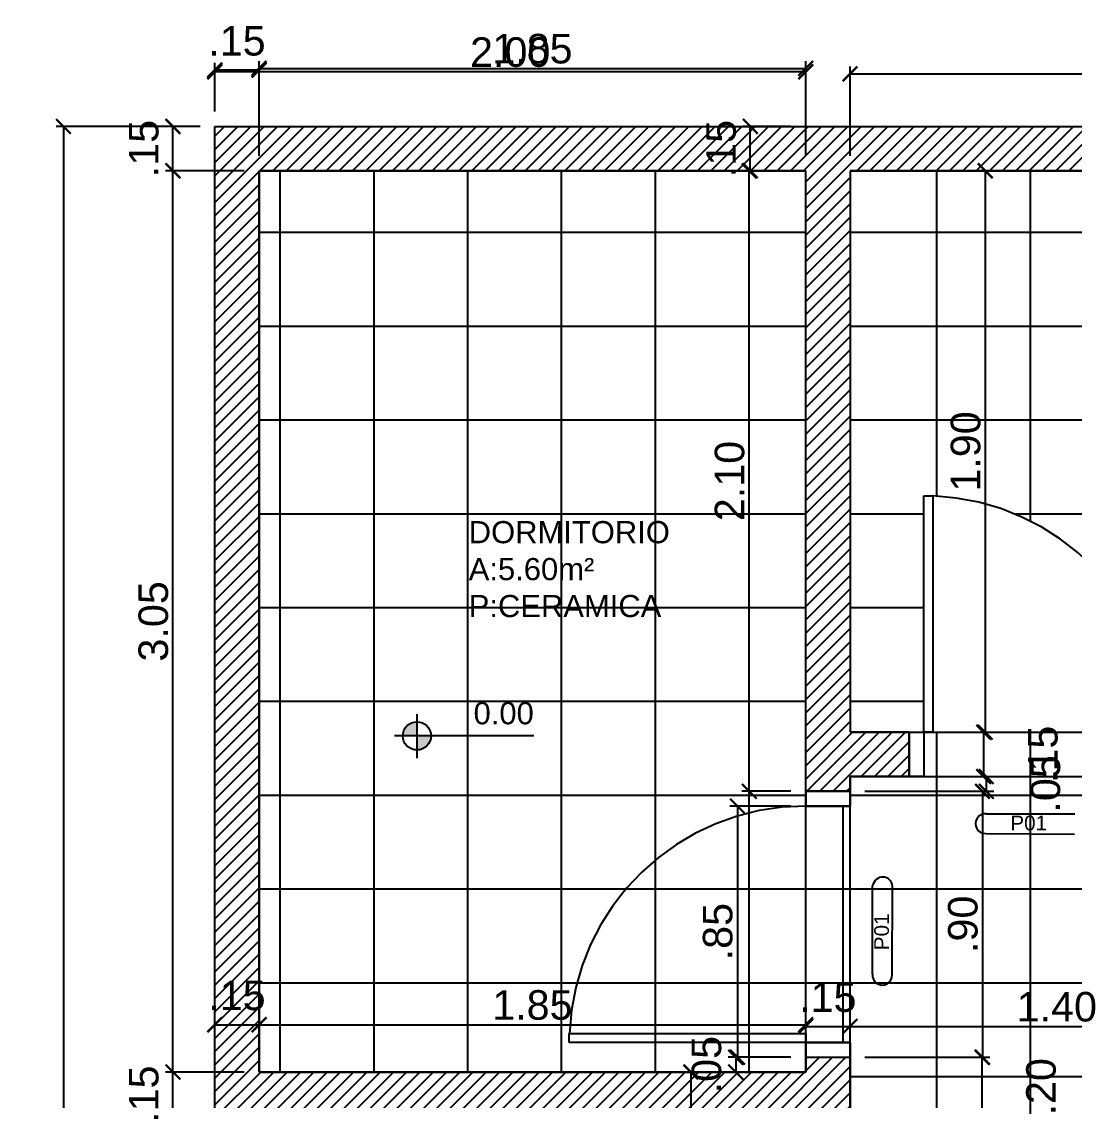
# Model space of a CAD drawing. Header units: millimetres. Extents: x 1336 to 452562, y -55875 to 2212.
# Drawn here: x 1353.58 to 1357.143, y 1630.282 to 1633.933 of the extents above; entities that cross this region are included whole.
import ezdxf

# ---------------------------------------------------------------- set-up
doc = ezdxf.new("R2010")
doc.units = ezdxf.units.MM
doc.linetypes.add('DASHED2', pattern=[9.525, 6.35, -3.175])
for name, color, linetype in [('A_0.1', 1, 'Continuous'), ('A_0.3', 3, 'Continuous'), ('A_0.5', 5, 'Continuous'), ('B_Cotas                 11', 11, 'Continuous'), ('B_Projecao P       153', 153, 'DASHED2'), ('Z_ARQ-TEXTO3', 7, 'Continuous')]:
    doc.layers.add(name, color=color, linetype=linetype)
doc.styles.add('Annotative', font='arial.ttf')
doc.styles.add('Romans', font='aehalf.shx')
doc.dimstyles.new('1-50', dxfattribs={"dimscale": 0.5, "dimtxt": 0.2, "dimasz": 0.1, "dimexe": 0.05, "dimexo": 0.1, "dimgap": 0.03, "dimtad": 1, "dimzin": 5, "dimdsep": 46, "dimtxsty": 'Annotative', "dimblk": 'ARCHTICK', "dimcen": 0, "dimclrd": 256, "dimclre": 256, "dimclrt": 250, "dimadec": 0, "dimazin": 0, "dimtfac": 1, "dimtofl": 0, "dimtmove": 2, "dimatfit": 3, "dimldrblk": 'ARCHTICK', "dimfxl": 0.04, "dimtolj": 1, "dimtzin": 1, "dimarcsym": 0})

# ---------------------------------------------------------------- blocks, each defined once
blk = doc.blocks.new('Porta 80cm')
at = {"layer": 'A_0.1'}
for p, q in [((1345.7613, 1623.4302), (1346.5613, 1623.4302)), ((1345.7613, 1623.2802), (1346.5613, 1623.2802))]:
    blk.add_line(p, q, dxfattribs=at)
at = {"layer": 'A_0.3'}
for p, q in [((1345.7613, 1623.4302), (1345.7613, 1624.2302)), ((1345.7913, 1624.2302), (1345.7913, 1623.4302))]:
    blk.add_line(p, q, dxfattribs=at)
for points in [[(1345.7113, 1623.4302), (1345.7613, 1623.4302), (1345.7613, 1623.2802), (1345.7113, 1623.2802)], [(1346.6113, 1623.4302), (1346.5613, 1623.4302), (1346.5613, 1623.2802), (1346.6113, 1623.2802)]]:
    blk.add_lwpolyline(points, dxfattribs=at)
at = {"layer": 'B_Projecao P       153'}
blk.add_arc((1345.7613, 1623.4302), 0.8, 0, 87.8509, dxfattribs=at)
blk = doc.blocks.new('Porta C')
at = {"layer": 'A_0.3'}
for p, q in [((1352.0113, 1630.3602), (1352.0113, 1630.3302)), ((1352.8113, 1630.3302), (1352.8113, 1630.3602))]:
    blk.add_line(p, q, dxfattribs=at)
at = {"layer": 'A_0.5', "xscale": -1, "rotation": 270}
blk.add_blockref('Porta 80cm', (-271.4189, 284.5689), dxfattribs=at)
blk = doc.blocks.new('Nivel Piso')
at = {"layer": 'B_Cotas                 11'}
h = blk.add_hatch(color=256, dxfattribs=at)
h.dxf.hatch_style = 1
h.paths.add_polyline_path([(735.288, 589.905, 0.414214), (734.331, 588.949), (735.288, 588.949)])
h.paths.add_polyline_path([(736.244, 588.949), (735.288, 588.949), (735.288, 587.992, 0.414214)])
for p, q in [((735.288, 590.418), (735.288, 587.433)), ((743.199, 588.949), (733.772, 588.949))]:
    blk.add_line(p, q, dxfattribs=at)
blk.add_circle((735.288, 588.949), 0.956, dxfattribs=at)
blk = doc.blocks.new('_ArchTick')
at = {"color": 0, "linetype": 'ByBlock', "const_width": 0.15}
blk.add_lwpolyline([(-0.5, -0.5), (0.5, 0.5)], dxfattribs=at)
blk = doc.blocks.new('*D141')
at = {"layer": 'A_0.1', "lineweight": -2, "transparency": 16777216}
for p, q in [((1354.3338, 1630.3782), (1354.0673, 1630.3782)), ((1354.0923, 1630.2282), (1354.0923, 1630.3782)), ((1354.3338, 1630.2282), (1354.0673, 1630.2282))]:
    blk.add_line(p, q, dxfattribs=at)
at = {"layer": 'Defpoints', "color": 0, "transparency": 16777216}
for p in [(1354.0923, 1630.3782), (1354.3838, 1630.3782), (1354.3838, 1630.2282)]:
    blk.add_point(p, dxfattribs=at)
at = {"layer": 'A_0.1', "lineweight": -2, "transparency": 16777216, "xscale": 0.05, "yscale": 0.05, "zscale": 0.05}
for p, rotation in [((1354.0923, 1630.3782), 90), ((1354.0923, 1630.2282), 270)]:
    blk.add_blockref('_ArchTick', p, dxfattribs=dict(at, rotation=rotation))
at = {"layer": 'A_0.1', "color": 250, "transparency": 16777216, "insert": (1353.9938, 1630.3032), "char_height": 0.1, "attachment_point": 5, "rotation": 90, "style": 'Annotative'}
blk.add_mtext('\\A1;.15', dxfattribs=at)
blk = doc.blocks.new('*D142')
at = {"layer": 'A_0.1', "lineweight": -2, "transparency": 16777216}
for p, q in [((1354.3338, 1633.4282), (1354.0673, 1633.4282)), ((1354.0923, 1630.3782), (1354.0923, 1633.4282)), ((1354.3338, 1630.3782), (1354.0673, 1630.3782))]:
    blk.add_line(p, q, dxfattribs=at)
at = {"layer": 'Defpoints', "color": 0, "transparency": 16777216}
for p in [(1354.0923, 1633.4282), (1354.3838, 1633.4282), (1354.3838, 1630.3782)]:
    blk.add_point(p, dxfattribs=at)
at = {"layer": 'A_0.1', "lineweight": -2, "transparency": 16777216, "xscale": 0.05, "yscale": 0.05, "zscale": 0.05}
for p, rotation in [((1354.0923, 1633.4282), 90), ((1354.0923, 1630.3782), 270)]:
    blk.add_blockref('_ArchTick', p, dxfattribs=dict(at, rotation=rotation))
at = {"layer": 'A_0.1', "color": 250, "transparency": 16777216, "insert": (1354.0262, 1631.9032), "char_height": 0.1, "attachment_point": 5, "rotation": 90, "style": 'Annotative'}
blk.add_mtext('\\A1;3.05', dxfattribs=at)
blk = doc.blocks.new('*D143')
at = {"layer": 'A_0.1', "lineweight": -2, "transparency": 16777216}
for p, q in [((1354.1838, 1633.5782), (1354.0673, 1633.5782)), ((1354.0923, 1633.4282), (1354.0923, 1633.5782)), ((1354.3338, 1633.4282), (1354.0673, 1633.4282))]:
    blk.add_line(p, q, dxfattribs=at)
at = {"layer": 'Defpoints', "color": 0, "transparency": 16777216}
for p in [(1354.0923, 1633.5782), (1354.2338, 1633.5782), (1354.3838, 1633.4282)]:
    blk.add_point(p, dxfattribs=at)
at = {"layer": 'A_0.1', "lineweight": -2, "transparency": 16777216, "xscale": 0.05, "yscale": 0.05, "zscale": 0.05}
for p, rotation in [((1354.0923, 1633.5782), 90), ((1354.0923, 1633.4282), 270)]:
    blk.add_blockref('_ArchTick', p, dxfattribs=dict(at, rotation=rotation))
at = {"layer": 'A_0.1', "color": 250, "transparency": 16777216, "insert": (1353.9938, 1633.5032), "char_height": 0.1, "attachment_point": 5, "rotation": 90, "style": 'Annotative'}
blk.add_mtext('\\A1;.15', dxfattribs=at)
blk = doc.blocks.new('*D144')
at = {"layer": 'A_0.1', "lineweight": -2, "transparency": 16777216}
for p, q in [((1354.1838, 1633.5782), (1353.6965, 1633.5782)), ((1353.7215, 1633.5782), (1353.7215, 1623.2802)), ((1354.1838, 1623.2802), (1353.6965, 1623.2802))]:
    blk.add_line(p, q, dxfattribs=at)
at = {"layer": 'Defpoints', "color": 0, "transparency": 16777216}
for p in [(1354.2338, 1633.5782), (1353.7215, 1623.2802), (1354.2338, 1623.2802)]:
    blk.add_point(p, dxfattribs=at)
at = {"layer": 'A_0.1', "lineweight": -2, "transparency": 16777216, "xscale": 0.05, "yscale": 0.05, "zscale": 0.05}
for p, rotation in [((1353.7215, 1633.5782), 90), ((1353.7215, 1623.2802), 270)]:
    blk.add_blockref('_ArchTick', p, dxfattribs=dict(at, rotation=rotation))
at = {"layer": 'A_0.1', "color": 250, "transparency": 16777216, "insert": (1353.6455, 1628.1214), "char_height": 0.1, "attachment_point": 5, "rotation": 90, "style": 'Annotative'}
blk.add_mtext('\\A1;10.30', dxfattribs=at)
blk = doc.blocks.new('*D145')
at = {"layer": 'A_0.1', "lineweight": -2, "transparency": 16777216}
for p, q in [((1354.3838, 1633.4782), (1354.3838, 1633.7995)), ((1356.2338, 1633.4782), (1356.2338, 1633.7995)), ((1354.3838, 1633.7745), (1356.2338, 1633.7745))]:
    blk.add_line(p, q, dxfattribs=at)
at = {"layer": 'Defpoints', "color": 0, "transparency": 16777216}
for p in [(1356.2338, 1633.7745), (1354.3838, 1633.4282), (1356.2338, 1633.4282)]:
    blk.add_point(p, dxfattribs=at)
at = {"layer": 'A_0.1', "lineweight": -2, "transparency": 16777216, "xscale": 0.05, "yscale": 0.05, "zscale": 0.05, "rotation": 180}
blk.add_blockref('_ArchTick', (1354.3838, 1633.7745), dxfattribs=at)
at = {"layer": 'A_0.1', "lineweight": -2, "transparency": 16777216, "xscale": 0.05, "yscale": 0.05, "zscale": 0.05}
blk.add_blockref('_ArchTick', (1356.2338, 1633.7745), dxfattribs=at)
at = {"layer": 'A_0.1', "color": 250, "transparency": 16777216, "insert": (1355.3088, 1633.8406), "char_height": 0.1, "attachment_point": 5, "style": 'Annotative'}
blk.add_mtext('\\A1;1.85', dxfattribs=at)
blk = doc.blocks.new('*D146')
at = {"layer": 'A_0.1', "lineweight": -2, "transparency": 16777216}
for p, q in [((1354.2338, 1633.6282), (1354.2338, 1633.7938)), ((1354.3838, 1633.6282), (1354.3838, 1633.7938)), ((1354.3838, 1633.7688), (1354.2338, 1633.7688))]:
    blk.add_line(p, q, dxfattribs=at)
at = {"layer": 'Defpoints', "color": 0, "transparency": 16777216}
for p in [(1354.2338, 1633.7688), (1354.2338, 1633.5782), (1354.3838, 1633.5782)]:
    blk.add_point(p, dxfattribs=at)
at = {"layer": 'A_0.1', "lineweight": -2, "transparency": 16777216, "xscale": 0.05, "yscale": 0.05, "zscale": 0.05, "rotation": 180}
blk.add_blockref('_ArchTick', (1354.2338, 1633.7688), dxfattribs=at)
at = {"layer": 'A_0.1', "lineweight": -2, "transparency": 16777216, "xscale": 0.05, "yscale": 0.05, "zscale": 0.05}
blk.add_blockref('_ArchTick', (1354.3838, 1633.7688), dxfattribs=at)
at = {"layer": 'A_0.1', "color": 250, "transparency": 16777216, "insert": (1354.3088, 1633.8674), "char_height": 0.1, "attachment_point": 5, "style": 'Annotative'}
blk.add_mtext('\\A1;.15', dxfattribs=at)
blk = doc.blocks.new('*D147')
at = {"layer": 'A_0.1', "lineweight": -2, "transparency": 16777216}
for p, q in [((1354.2338, 1633.6282), (1354.2338, 1633.7881)), ((1356.2338, 1633.6282), (1356.2338, 1633.7881)), ((1356.2338, 1633.7631), (1354.2338, 1633.7631))]:
    blk.add_line(p, q, dxfattribs=at)
at = {"layer": 'Defpoints', "color": 0, "transparency": 16777216}
for p in [(1354.2338, 1633.7631), (1354.2338, 1633.5782), (1356.2338, 1633.5782)]:
    blk.add_point(p, dxfattribs=at)
at = {"layer": 'A_0.1', "lineweight": -2, "transparency": 16777216, "xscale": 0.05, "yscale": 0.05, "zscale": 0.05, "rotation": 180}
blk.add_blockref('_ArchTick', (1354.2338, 1633.7631), dxfattribs=at)
at = {"layer": 'A_0.1', "lineweight": -2, "transparency": 16777216, "xscale": 0.05, "yscale": 0.05, "zscale": 0.05}
blk.add_blockref('_ArchTick', (1356.2338, 1633.7631), dxfattribs=at)
at = {"layer": 'A_0.1', "color": 250, "transparency": 16777216, "insert": (1355.2338, 1633.8291), "char_height": 0.1, "attachment_point": 5, "style": 'Annotative'}
blk.add_mtext('\\A1;2.00', dxfattribs=at)
blk = doc.blocks.new('*D149')
at = {"layer": 'A_0.1', "lineweight": -2, "transparency": 16777216}
for p, q in [((1356.3838, 1633.4782), (1356.3838, 1633.7811)), ((1356.3838, 1633.7561), (1359.7838, 1633.7561)), ((1359.7838, 1633.4782), (1359.7838, 1633.7811))]:
    blk.add_line(p, q, dxfattribs=at)
at = {"layer": 'Defpoints', "color": 0, "transparency": 16777216}
for p in [(1359.7838, 1633.7561), (1356.3838, 1633.4282), (1359.7838, 1633.4282)]:
    blk.add_point(p, dxfattribs=at)
at = {"layer": 'A_0.1', "lineweight": -2, "transparency": 16777216, "xscale": 0.05, "yscale": 0.05, "zscale": 0.05, "rotation": 180}
blk.add_blockref('_ArchTick', (1356.3838, 1633.7561), dxfattribs=at)
at = {"layer": 'A_0.1', "lineweight": -2, "transparency": 16777216, "xscale": 0.05, "yscale": 0.05, "zscale": 0.05}
blk.add_blockref('_ArchTick', (1359.7838, 1633.7561), dxfattribs=at)
at = {"layer": 'A_0.1', "color": 250, "transparency": 16777216, "insert": (1358.0838, 1633.8222), "char_height": 0.1, "attachment_point": 5, "style": 'Annotative'}
blk.add_mtext('\\A1;3.40', dxfattribs=at)
blk = doc.blocks.new('*D151')
at = {"layer": 'A_0.1', "lineweight": -2, "transparency": 16777216}
for p, q in [((1354.2338, 1630.4282), (1354.2338, 1630.5634)), ((1354.2338, 1630.5384), (1354.3838, 1630.5384)), ((1354.3838, 1630.4282), (1354.3838, 1630.5634))]:
    blk.add_line(p, q, dxfattribs=at)
at = {"layer": 'Defpoints', "color": 0, "transparency": 16777216}
for p in [(1354.3838, 1630.5384), (1354.2338, 1630.3782), (1354.3838, 1630.3782)]:
    blk.add_point(p, dxfattribs=at)
at = {"layer": 'A_0.1', "lineweight": -2, "transparency": 16777216, "xscale": 0.05, "yscale": 0.05, "zscale": 0.05, "rotation": 180}
blk.add_blockref('_ArchTick', (1354.2338, 1630.5384), dxfattribs=at)
at = {"layer": 'A_0.1', "lineweight": -2, "transparency": 16777216, "xscale": 0.05, "yscale": 0.05, "zscale": 0.05}
blk.add_blockref('_ArchTick', (1354.3838, 1630.5384), dxfattribs=at)
at = {"layer": 'A_0.1', "color": 250, "transparency": 16777216, "insert": (1354.3088, 1630.637), "char_height": 0.1, "attachment_point": 5, "style": 'Annotative'}
blk.add_mtext('\\A1;.15', dxfattribs=at)
blk = doc.blocks.new('*D152')
at = {"layer": 'A_0.1', "lineweight": -2, "transparency": 16777216}
for p, q in [((1354.3838, 1630.4282), (1354.3838, 1630.5634)), ((1354.3838, 1630.5384), (1356.2338, 1630.5384)), ((1356.2338, 1630.4282), (1356.2338, 1630.5634))]:
    blk.add_line(p, q, dxfattribs=at)
at = {"layer": 'Defpoints', "color": 0, "transparency": 16777216}
for p in [(1356.2338, 1630.5384), (1354.3838, 1630.3782), (1356.2338, 1630.3782)]:
    blk.add_point(p, dxfattribs=at)
at = {"layer": 'A_0.1', "lineweight": -2, "transparency": 16777216, "xscale": 0.05, "yscale": 0.05, "zscale": 0.05, "rotation": 180}
blk.add_blockref('_ArchTick', (1354.3838, 1630.5384), dxfattribs=at)
at = {"layer": 'A_0.1', "lineweight": -2, "transparency": 16777216, "xscale": 0.05, "yscale": 0.05, "zscale": 0.05}
blk.add_blockref('_ArchTick', (1356.2338, 1630.5384), dxfattribs=at)
at = {"layer": 'A_0.1', "color": 250, "transparency": 16777216, "insert": (1355.3088, 1630.6045), "char_height": 0.1, "attachment_point": 5, "style": 'Annotative'}
blk.add_mtext('\\A1;1.85', dxfattribs=at)
blk = doc.blocks.new('*D153')
at = {"layer": 'A_0.1', "lineweight": -2, "transparency": 16777216}
for p, q in [((1356.2338, 1630.4282), (1356.2338, 1630.5576)), ((1356.3838, 1630.4282), (1356.3838, 1630.5576)), ((1356.2338, 1630.5326), (1356.3838, 1630.5326))]:
    blk.add_line(p, q, dxfattribs=at)
at = {"layer": 'Defpoints', "color": 0, "transparency": 16777216}
for p in [(1356.3838, 1630.5326), (1356.2338, 1630.3782), (1356.3838, 1630.3782)]:
    blk.add_point(p, dxfattribs=at)
at = {"layer": 'A_0.1', "lineweight": -2, "transparency": 16777216, "xscale": 0.05, "yscale": 0.05, "zscale": 0.05, "rotation": 180}
blk.add_blockref('_ArchTick', (1356.2338, 1630.5326), dxfattribs=at)
at = {"layer": 'A_0.1', "lineweight": -2, "transparency": 16777216, "xscale": 0.05, "yscale": 0.05, "zscale": 0.05}
blk.add_blockref('_ArchTick', (1356.3838, 1630.5326), dxfattribs=at)
at = {"layer": 'A_0.1', "color": 250, "transparency": 16777216, "insert": (1356.3088, 1630.6311), "char_height": 0.1, "attachment_point": 5, "style": 'Annotative'}
blk.add_mtext('\\A1;.15', dxfattribs=at)
blk = doc.blocks.new('*D154')
at = {"layer": 'A_0.1', "lineweight": -2, "transparency": 16777216}
for p, q in [((1356.3838, 1630.4282), (1356.3838, 1630.5576)), ((1357.7838, 1630.4282), (1357.7838, 1630.5576)), ((1356.3838, 1630.5326), (1357.7838, 1630.5326))]:
    blk.add_line(p, q, dxfattribs=at)
at = {"layer": 'Defpoints', "color": 0, "transparency": 16777216}
for p in [(1357.7838, 1630.5326), (1356.3838, 1630.3782), (1357.7838, 1630.3782)]:
    blk.add_point(p, dxfattribs=at)
at = {"layer": 'A_0.1', "lineweight": -2, "transparency": 16777216, "xscale": 0.05, "yscale": 0.05, "zscale": 0.05, "rotation": 180}
blk.add_blockref('_ArchTick', (1356.3838, 1630.5326), dxfattribs=at)
at = {"layer": 'A_0.1', "lineweight": -2, "transparency": 16777216, "xscale": 0.05, "yscale": 0.05, "zscale": 0.05}
blk.add_blockref('_ArchTick', (1357.7838, 1630.5326), dxfattribs=at)
at = {"layer": 'A_0.1', "color": 250, "transparency": 16777216, "insert": (1357.0838, 1630.5986), "char_height": 0.1, "attachment_point": 5, "style": 'Annotative'}
blk.add_mtext('\\A1;1.40', dxfattribs=at)
blk = doc.blocks.new('*D168')
at = {"layer": 'A_0.1', "lineweight": -2, "transparency": 16777216}
for p, q in [((1356.1838, 1633.5782), (1356.0214, 1633.5782)), ((1356.0464, 1633.4282), (1356.0464, 1633.5782)), ((1356.1838, 1633.4282), (1356.0214, 1633.4282))]:
    blk.add_line(p, q, dxfattribs=at)
at = {"layer": 'Defpoints', "color": 0, "transparency": 16777216}
for p in [(1356.0464, 1633.5782), (1356.2338, 1633.5782), (1356.2338, 1633.4282)]:
    blk.add_point(p, dxfattribs=at)
at = {"layer": 'A_0.1', "lineweight": -2, "transparency": 16777216, "xscale": 0.05, "yscale": 0.05, "zscale": 0.05}
for p, rotation in [((1356.0464, 1633.5782), 90), ((1356.0464, 1633.4282), 270)]:
    blk.add_blockref('_ArchTick', p, dxfattribs=dict(at, rotation=rotation))
at = {"layer": 'A_0.1', "color": 250, "transparency": 16777216, "insert": (1355.9479, 1633.5032), "char_height": 0.1, "attachment_point": 5, "rotation": 90, "style": 'Annotative'}
blk.add_mtext('\\A1;.15', dxfattribs=at)
blk = doc.blocks.new('*D169')
at = {"layer": 'A_0.1', "lineweight": -2, "transparency": 16777216}
for p, q in [((1356.1838, 1633.4282), (1356.0178, 1633.4282)), ((1356.0428, 1631.3282), (1356.0428, 1633.4282)), ((1356.1838, 1631.3282), (1356.0178, 1631.3282))]:
    blk.add_line(p, q, dxfattribs=at)
at = {"layer": 'Defpoints', "color": 0, "transparency": 16777216}
for p in [(1356.0428, 1633.4282), (1356.2338, 1633.4282), (1356.2338, 1631.3282)]:
    blk.add_point(p, dxfattribs=at)
at = {"layer": 'A_0.1', "lineweight": -2, "transparency": 16777216, "xscale": 0.05, "yscale": 0.05, "zscale": 0.05}
for p, rotation in [((1356.0428, 1633.4282), 90), ((1356.0428, 1631.3282), 270)]:
    blk.add_blockref('_ArchTick', p, dxfattribs=dict(at, rotation=rotation))
at = {"layer": 'A_0.1', "color": 250, "transparency": 16777216, "insert": (1355.9767, 1632.3782), "char_height": 0.1, "attachment_point": 5, "rotation": 90, "style": 'Annotative'}
blk.add_mtext('\\A1;2.10', dxfattribs=at)
blk = doc.blocks.new('*D170')
at = {"layer": 'A_0.1', "lineweight": -2, "transparency": 16777216}
for p, q in [((1356.1838, 1631.2782), (1355.9776, 1631.2782)), ((1356.0026, 1631.2782), (1356.0026, 1630.4282)), ((1356.1838, 1630.4282), (1355.9776, 1630.4282))]:
    blk.add_line(p, q, dxfattribs=at)
at = {"layer": 'Defpoints', "color": 0, "transparency": 16777216}
for p in [(1356.2338, 1631.2782), (1356.0026, 1630.4282), (1356.2338, 1630.4282)]:
    blk.add_point(p, dxfattribs=at)
at = {"layer": 'A_0.1', "lineweight": -2, "transparency": 16777216, "xscale": 0.05, "yscale": 0.05, "zscale": 0.05}
for p, rotation in [((1356.0026, 1631.2782), 90), ((1356.0026, 1630.4282), 270)]:
    blk.add_blockref('_ArchTick', p, dxfattribs=dict(at, rotation=rotation))
at = {"layer": 'A_0.1', "color": 250, "transparency": 16777216, "insert": (1355.9365, 1630.8532), "char_height": 0.1, "attachment_point": 5, "rotation": 90, "style": 'Annotative'}
blk.add_mtext('\\A1;.85', dxfattribs=at)
blk = doc.blocks.new('*D171')
at = {"layer": 'A_0.1', "lineweight": -2, "transparency": 16777216}
for p, q in [((1356.1838, 1630.4282), (1355.9719, 1630.4282)), ((1355.9969, 1630.4282), (1355.9969, 1630.3782)), ((1356.1838, 1630.3782), (1355.9719, 1630.3782))]:
    blk.add_line(p, q, dxfattribs=at)
at = {"layer": 'Defpoints', "color": 0, "transparency": 16777216}
for p in [(1356.2338, 1630.4282), (1355.9969, 1630.3782), (1356.2338, 1630.3782)]:
    blk.add_point(p, dxfattribs=at)
at = {"layer": 'A_0.1', "lineweight": -2, "transparency": 16777216, "xscale": 0.05, "yscale": 0.05, "zscale": 0.05}
for p, rotation in [((1355.9969, 1630.4282), 90), ((1355.9969, 1630.3782), 270)]:
    blk.add_blockref('_ArchTick', p, dxfattribs=dict(at, rotation=rotation))
at = {"layer": 'A_0.1', "color": 250, "transparency": 16777216, "insert": (1355.8984, 1630.4032), "char_height": 0.1, "attachment_point": 5, "rotation": 90, "style": 'Annotative'}
blk.add_mtext('\\A1;.05', dxfattribs=at)
blk = doc.blocks.new('*D172')
at = {"layer": 'A_0.1', "lineweight": -2, "transparency": 16777216}
for p, q in [((1356.1838, 1630.3782), (1355.82, 1630.3782)), ((1355.845, 1630.3782), (1355.845, 1629.3032)), ((1356.1838, 1629.3032), (1355.82, 1629.3032))]:
    blk.add_line(p, q, dxfattribs=at)
at = {"layer": 'Defpoints', "color": 0, "transparency": 16777216}
for p in [(1356.2338, 1630.3782), (1355.845, 1629.3032), (1356.2338, 1629.3032)]:
    blk.add_point(p, dxfattribs=at)
at = {"layer": 'A_0.1', "lineweight": -2, "transparency": 16777216, "xscale": 0.05, "yscale": 0.05, "zscale": 0.05}
for p, rotation in [((1355.845, 1630.3782), 90), ((1355.845, 1629.3032), 270)]:
    blk.add_blockref('_ArchTick', p, dxfattribs=dict(at, rotation=rotation))
at = {"layer": 'A_0.1', "color": 250, "transparency": 16777216, "insert": (1355.779, 1629.8407), "char_height": 0.1, "attachment_point": 5, "rotation": 90, "style": 'Annotative'}
blk.add_mtext('\\A1;1.08', dxfattribs=at)
blk = doc.blocks.new('*D182')
at = {"layer": 'A_0.1', "lineweight": -2, "transparency": 16777216}
for p, q in [((1356.4338, 1633.4282), (1356.8666, 1633.4282)), ((1356.8416, 1633.4282), (1356.8416, 1631.5282)), ((1356.4338, 1631.5282), (1356.8666, 1631.5282))]:
    blk.add_line(p, q, dxfattribs=at)
at = {"layer": 'Defpoints', "color": 0, "transparency": 16777216}
for p in [(1356.3838, 1633.4282), (1356.3838, 1631.5282), (1356.8416, 1631.5282)]:
    blk.add_point(p, dxfattribs=at)
at = {"layer": 'A_0.1', "lineweight": -2, "transparency": 16777216, "xscale": 0.05, "yscale": 0.05, "zscale": 0.05}
for p, rotation in [((1356.8416, 1633.4282), 90), ((1356.8416, 1631.5282), 270)]:
    blk.add_blockref('_ArchTick', p, dxfattribs=dict(at, rotation=rotation))
at = {"layer": 'A_0.1', "color": 250, "transparency": 16777216, "insert": (1356.7755, 1632.4782), "char_height": 0.1, "attachment_point": 5, "rotation": 90, "style": 'Annotative'}
blk.add_mtext('\\A1;1.90', dxfattribs=at)
blk = doc.blocks.new('*D183')
at = {"layer": 'A_0.1', "lineweight": -2, "transparency": 16777216}
for p, q in [((1356.4338, 1631.5282), (1356.8612, 1631.5282)), ((1356.8362, 1631.5282), (1356.8362, 1631.3782)), ((1356.4338, 1631.3782), (1356.8612, 1631.3782))]:
    blk.add_line(p, q, dxfattribs=at)
at = {"layer": 'Defpoints', "color": 0, "transparency": 16777216}
for p in [(1356.3838, 1631.5282), (1356.3838, 1631.3782), (1356.8362, 1631.3782)]:
    blk.add_point(p, dxfattribs=at)
at = {"layer": 'A_0.1', "lineweight": -2, "transparency": 16777216, "xscale": 0.05, "yscale": 0.05, "zscale": 0.05}
for p, rotation in [((1356.8362, 1631.5282), 90), ((1356.8362, 1631.3782), 270)]:
    blk.add_blockref('_ArchTick', p, dxfattribs=dict(at, rotation=rotation))
at = {"layer": 'A_0.1', "color": 250, "transparency": 16777216, "insert": (1357.0369, 1631.4532), "char_height": 0.1, "attachment_point": 5, "rotation": 90, "style": 'Annotative'}
blk.add_mtext('\\A1;.15', dxfattribs=at)
blk = doc.blocks.new('*D184')
at = {"layer": 'A_0.1', "lineweight": -2, "transparency": 16777216}
for p, q in [((1356.4338, 1631.3782), (1356.8701, 1631.3782)), ((1356.8451, 1631.3782), (1356.8451, 1631.3282)), ((1356.4338, 1631.3282), (1356.8701, 1631.3282))]:
    blk.add_line(p, q, dxfattribs=at)
at = {"layer": 'Defpoints', "color": 0, "transparency": 16777216}
for p in [(1356.3838, 1631.3782), (1356.3838, 1631.3282), (1356.8451, 1631.3282)]:
    blk.add_point(p, dxfattribs=at)
at = {"layer": 'A_0.1', "lineweight": -2, "transparency": 16777216, "xscale": 0.05, "yscale": 0.05, "zscale": 0.05}
for p, rotation in [((1356.8451, 1631.3782), 90), ((1356.8451, 1631.3282), 270)]:
    blk.add_blockref('_ArchTick', p, dxfattribs=dict(at, rotation=rotation))
at = {"layer": 'A_0.1', "color": 250, "transparency": 16777216, "insert": (1357.0457, 1631.3532), "char_height": 0.1, "attachment_point": 5, "rotation": 90, "style": 'Annotative'}
blk.add_mtext('\\A1;.05', dxfattribs=at)
blk = doc.blocks.new('*D185')
at = {"layer": 'A_0.1', "lineweight": -2, "transparency": 16777216}
for p, q in [((1356.4338, 1631.3282), (1356.8572, 1631.3282)), ((1356.8322, 1631.3282), (1356.8322, 1630.4282)), ((1356.4338, 1630.4282), (1356.8572, 1630.4282))]:
    blk.add_line(p, q, dxfattribs=at)
at = {"layer": 'Defpoints', "color": 0, "transparency": 16777216}
for p in [(1356.3838, 1631.3282), (1356.3838, 1630.4282), (1356.8322, 1630.4282)]:
    blk.add_point(p, dxfattribs=at)
at = {"layer": 'A_0.1', "lineweight": -2, "transparency": 16777216, "xscale": 0.05, "yscale": 0.05, "zscale": 0.05}
for p, rotation in [((1356.8322, 1631.3282), 90), ((1356.8322, 1630.4282), 270)]:
    blk.add_blockref('_ArchTick', p, dxfattribs=dict(at, rotation=rotation))
at = {"layer": 'A_0.1', "color": 250, "transparency": 16777216, "insert": (1356.7662, 1630.8782), "char_height": 0.1, "attachment_point": 5, "rotation": 90, "style": 'Annotative'}
blk.add_mtext('\\A1;.90', dxfattribs=at)
blk = doc.blocks.new('*D186')
at = {"layer": 'A_0.1', "lineweight": -2, "transparency": 16777216}
for p, q in [((1356.4338, 1630.4282), (1356.8551, 1630.4282)), ((1356.8301, 1630.4282), (1356.8301, 1630.2282)), ((1356.4338, 1630.2282), (1356.8551, 1630.2282))]:
    blk.add_line(p, q, dxfattribs=at)
at = {"layer": 'Defpoints', "color": 0, "transparency": 16777216}
for p in [(1356.3838, 1630.4282), (1356.3838, 1630.2282), (1356.8301, 1630.2282)]:
    blk.add_point(p, dxfattribs=at)
at = {"layer": 'A_0.1', "lineweight": -2, "transparency": 16777216, "xscale": 0.05, "yscale": 0.05, "zscale": 0.05}
for p, rotation in [((1356.8301, 1630.4282), 90), ((1356.8301, 1630.2282), 270)]:
    blk.add_blockref('_ArchTick', p, dxfattribs=dict(at, rotation=rotation))
at = {"layer": 'A_0.1', "color": 250, "transparency": 16777216, "insert": (1357.0307, 1630.3282), "char_height": 0.1, "attachment_point": 5, "rotation": 90, "style": 'Annotative'}
blk.add_mtext('\\A1;.20', dxfattribs=at)

msp = doc.modelspace()

# ---------------------------------------------------------------- hatches: boundary and pattern name
at = {"layer": 'A_0.1'}
h = msp.add_hatch(dxfattribs=at)
h.set_pattern_fill('ANSI31', color=1, scale=0.01)
h.set_pattern_definition([(45, (4.372538, -0.00202), (-0.0224506403, 0.0224506403), [])])
h.paths.add_polyline_path([(1354.3838, 1627.9282), (1355.6838, 1627.9282), (1355.6838, 1627.8783), (1355.8338, 1627.8782), (1355.8338, 1627.9282), (1355.8338, 1627.9282), (1356.3838, 1627.9282), (1356.3838, 1628.0782), (1354.3838, 1628.0782), (1354.3838, 1630.2282), (1356.3838, 1630.2282), (1356.3838, 1630.4282), (1356.2338, 1630.4282), (1356.2338, 1630.3782), (1354.3838, 1630.3782), (1354.3838, 1633.4282), (1356.2338, 1633.4282), (1356.2338, 1631.3282), (1356.3838, 1631.3282), (1356.3838, 1631.3782), (1356.5838, 1631.3782), (1356.5838, 1631.5282), (1356.3838, 1631.5282), (1356.3838, 1633.4282), (1359.7838, 1633.4282), (1359.7838, 1630.3782), (1357.9338, 1630.3782), (1357.9338, 1631.5282), (1357.4838, 1631.5282), (1357.4838, 1631.3782), (1357.7838, 1631.3782), (1357.7838, 1629.0282), (1357.9338, 1629.0282), (1357.9338, 1630.2282), (1359.7838, 1630.2282), (1359.7838, 1628.0782), (1357.9338, 1628.0782), (1357.9338, 1628.1282), (1357.7838, 1628.1282), (1357.7838, 1628.0782), (1357.2838, 1628.0782), (1357.2838, 1627.9282), (1359.7838, 1627.9282), (1359.7838, 1624.5782), (1358.3064, 1624.5782), (1358.3064, 1624.4282), (1359.7838, 1624.4282), (1359.7838, 1623.3532), (1359.7838, 1623.2782), (1359.9338, 1623.2782), (1359.9338, 1623.2793), (1359.9338, 1633.5782), (1354.2338, 1633.5782), (1354.2338, 1623.2782), (1354.238, 1623.2782), (1354.3838, 1623.2782), (1354.3838, 1624.4282), (1356.8064, 1624.4282), (1356.8064, 1624.5782), (1355.8338, 1624.5782), (1355.8338, 1626.9782), (1355.6838, 1626.9782), (1355.6838, 1624.5782), (1354.3838, 1624.5782)])
h = msp.add_hatch(dxfattribs=at)
h.set_pattern_fill('NET', color=0, scale=0.1)
h.paths.add_polyline_path([(1356.4338, 1627.9282), (1356.3838, 1627.9282), (1355.8338, 1627.9282), (1355.8338, 1627.8782), (1355.8338, 1627.8282), (1355.8338, 1627.0282), (1355.8338, 1624.5782), (1356.8064, 1624.5782), (1358.3064, 1624.5782), (1358.6883, 1624.5782), (1358.6883, 1627.9282), (1357.2838, 1627.9282), (1357.2338, 1627.9282), (1357.2338, 1627.1282), (1357.2038, 1627.1282), (1357.2038, 1627.1287, -0.40327)])
h.paths.add_polyline_path([(1357.2038, 1627.9282), (1356.4338, 1627.9282, 0.40327), (1357.2038, 1627.1287)], flags=17)
h.paths.add_polyline_path([(1358.6883, 1633.4282), (1358.6883, 1630.3782), (1359.7838, 1630.3782), (1359.7838, 1633.4282)])
h.paths.add_polyline_path([(1357.4338, 1631.3782), (1357.4338, 1631.5282), (1356.6338, 1631.5282), (1356.6338, 1631.3782)])
h.paths.add_polyline_path([(1357.0338, 1628.0782), (1357.0338, 1629.0782), (1356.7338, 1629.0782), (1356.7338, 1628.0782)], flags=17)
h.paths.add_polyline_path([(1357.3338, 1629.3032), (1357.0338, 1629.3032), (1356.7338, 1629.3032), (1356.4338, 1629.3032), (1356.1338, 1629.3032), (1355.8338, 1629.3032), (1355.5338, 1629.3032), (1355.2338, 1629.3032), (1355.2338, 1629.0782), (1355.5338, 1629.0782), (1355.8338, 1629.0782), (1356.1338, 1629.0782), (1356.4338, 1629.0782), (1356.4338, 1628.0782), (1356.1338, 1628.0782), (1355.8338, 1628.0782), (1355.5338, 1628.0782), (1355.2338, 1628.0782), (1354.3838, 1628.0782), (1354.3838, 1630.2282), (1355.2338, 1630.2282), (1355.5338, 1630.2282), (1355.8338, 1630.2282), (1356.1338, 1630.2282), (1356.4338, 1630.2282), (1356.7338, 1630.2282), (1357.0338, 1630.2282), (1357.3338, 1630.2282), (1357.6338, 1630.2282), (1357.6338, 1629.3032)])
h.paths.add_polyline_path([(1358.6883, 1623.2782), (1358.6883, 1624.4282), (1358.3064, 1624.4282), (1354.3838, 1624.4282), (1354.3838, 1623.2782)])
h.paths.add_polyline_path([(1358.6883, 1624.4282), (1358.6883, 1623.2782), (1359.7838, 1623.2782), (1359.7838, 1623.4282), (1359.7838, 1624.4282)])
h.paths.add_polyline_path([(1357.6213, 1626.1447), (1358.7125, 1626.1447), (1358.7125, 1626.5508), (1357.6213, 1626.5508)], flags=9)
h.paths.add_polyline_path([(1358.6615, 1629.1974), (1359.3512, 1629.1974), (1359.3512, 1629.6032), (1358.6615, 1629.6032)], flags=9)
h.paths.add_polyline_path([(1357.6693, 1632.2358), (1358.3877, 1632.2358), (1358.3877, 1632.6419), (1357.6693, 1632.6419)], flags=9)
h.paths.add_polyline_path([(1355.0665, 1631.8738), (1355.7849, 1631.8738), (1355.7849, 1632.28), (1355.0665, 1632.28)], flags=9)
h.paths.add_polyline_path([(1356.7482, 1623.736), (1357.4379, 1623.736), (1357.4379, 1624.1421), (1356.7482, 1624.1421)], flags=24)
h = msp.add_hatch(dxfattribs=at)
h.set_pattern_fill('NET', color=0, scale=0.1)
h.paths.add_polyline_path([(1356.2338, 1630.3782), (1356.2338, 1630.4282), (1356.2338, 1630.4782), (1356.3838, 1630.4782), (1356.3838, 1630.3782), (1356.3838, 1630.2282), (1354.3838, 1630.2282), (1354.3838, 1628.5951), (1358.6883, 1628.5951), (1358.6883, 1630.2282), (1357.9338, 1630.2282), (1357.9338, 1629.0282), (1357.7838, 1629.0282), (1357.7838, 1631.3782), (1357.4838, 1631.3782), (1357.4838, 1631.5282), (1357.9338, 1631.5282), (1357.9338, 1630.3782), (1358.6883, 1630.3782), (1358.6883, 1633.4282), (1356.3838, 1633.4282), (1356.3838, 1631.5282), (1356.5838, 1631.5282), (1356.5838, 1631.3782), (1356.3838, 1631.3782), (1356.3838, 1631.3282), (1356.3838, 1631.2782), (1356.2338, 1631.2782), (1356.2338, 1633.4282), (1354.3838, 1633.4282), (1354.3838, 1630.3782)])
h.paths.add_polyline_path([(1356.6338, 1631.3782), (1356.6338, 1631.5282), (1356.6338, 1632.3282), (1356.6638, 1632.3282), (1356.6638, 1632.3276, -0.40327), (1357.4338, 1631.5282), (1357.4338, 1631.3782)], flags=16)
h.paths.add_polyline_path([(1355.2338, 1630.2282), (1355.5338, 1630.2282), (1355.8338, 1630.2282), (1356.1338, 1630.2282), (1356.4338, 1630.2282), (1356.7338, 1630.2282), (1357.0338, 1630.2282), (1357.3338, 1630.2282), (1357.6338, 1630.2282), (1357.6338, 1629.3032), (1357.3338, 1629.3032), (1357.0338, 1629.3032), (1356.7338, 1629.3032), (1356.4338, 1629.3032), (1356.1338, 1629.3032), (1355.8338, 1629.3032), (1355.5338, 1629.3032), (1355.2338, 1629.3032), (1355.2338, 1629.0782), (1355.5338, 1629.0782), (1355.8338, 1629.0782), (1356.1338, 1629.0782), (1356.4338, 1629.0782), (1356.7338, 1629.0782), (1357.0338, 1629.0782), (1357.0338, 1628.0782), (1356.7338, 1628.0782), (1356.4338, 1628.0782), (1356.1338, 1628.0782), (1355.8338, 1628.0782), (1355.5338, 1628.0782), (1355.2338, 1628.0782), (1354.3838, 1628.0782), (1354.3838, 1630.2282)])
h.paths.add_polyline_path([(1354.6163, 1629.0723, -1), (1354.7119, 1629.0723, -1)], flags=16)
h.paths.add_polyline_path([(1358.6883, 1628.5951), (1359.7838, 1628.5951), (1359.7838, 1630.2282), (1358.6883, 1630.2282)])
h.paths.add_polyline_path([(1359.7838, 1628.0782), (1359.7838, 1628.5951), (1358.6883, 1628.5951), (1358.6883, 1628.0782)])
h.paths.add_polyline_path([(1354.3838, 1628.5951), (1354.3838, 1628.0782), (1356.3838, 1628.0782), (1356.3838, 1627.9282), (1355.8338, 1627.9282), (1355.8338, 1627.8782), (1355.8338, 1627.8249), (1355.8338, 1627.0282), (1355.8338, 1624.5782), (1356.8064, 1624.5782), (1358.6883, 1624.5782), (1358.6883, 1627.9282), (1357.2838, 1627.9282), (1357.2838, 1628.0782), (1357.7838, 1628.0782), (1357.7838, 1628.1282), (1357.9338, 1628.1282), (1357.9338, 1628.0782), (1358.6883, 1628.0782), (1358.6883, 1628.5951)])
h.paths.add_polyline_path([(1357.2338, 1628.0782), (1357.2338, 1627.9282), (1357.2338, 1627.1282), (1357.2038, 1627.1282), (1357.2038, 1627.1287, -0.40327), (1356.4338, 1627.9282), (1356.4338, 1628.0782)], flags=16)
h.paths.add_polyline_path([(1358.6615, 1629.1974), (1359.3512, 1629.1974), (1359.3512, 1629.6032), (1358.6615, 1629.6032)], flags=9)
h.paths.add_polyline_path([(1357.6693, 1632.2358), (1358.3877, 1632.2358), (1358.3877, 1632.6419), (1357.6693, 1632.6419)], flags=24)
h.paths.add_polyline_path([(1355.0665, 1631.8738), (1355.7849, 1631.8738), (1355.7849, 1632.28), (1355.0665, 1632.28)], flags=24)
h.paths.add_polyline_path([(1357.6213, 1626.1447), (1358.7125, 1626.1447), (1358.7125, 1626.5508), (1357.6213, 1626.5508)], flags=9)
h = msp.add_hatch(dxfattribs=at)
h.set_pattern_fill('NET', color=0, scale=0.1)
h.paths.add_polyline_path([(1357.7838, 1628.5951), (1357.0338, 1628.5951), (1357.0338, 1628.0782), (1357.2338, 1628.0782), (1357.2838, 1628.0782), (1357.7838, 1628.0782), (1357.7838, 1628.1282), (1357.7838, 1628.1782)])
h.paths.add_polyline_path([(1357.0338, 1628.5951), (1356.7338, 1628.5951), (1356.7338, 1628.0782), (1357.0338, 1628.0782)])
h.paths.add_polyline_path([(1356.7338, 1628.5951), (1356.4338, 1628.5951), (1356.4338, 1628.0782), (1356.7338, 1628.0782)])
h.paths.add_polyline_path([(1356.4338, 1628.5951), (1356.1338, 1628.5951), (1356.1338, 1628.0782), (1356.4338, 1628.0782)])
h.paths.add_polyline_path([(1356.1338, 1628.5951), (1355.8338, 1628.5951), (1355.8338, 1628.0782), (1356.1338, 1628.0782)])
h.paths.add_polyline_path([(1355.5338, 1628.5951), (1355.2338, 1628.5951), (1355.2338, 1628.0782), (1355.5338, 1628.0782)])
h.paths.add_polyline_path([(1355.8338, 1628.5951), (1355.5338, 1628.5951), (1355.5338, 1628.0782), (1355.8338, 1628.0782)])
h.paths.add_polyline_path([(1355.8338, 1629.0782), (1355.5338, 1629.0782), (1355.5338, 1628.5951), (1355.8338, 1628.5951)])
h.paths.add_polyline_path([(1355.5338, 1629.0782), (1355.2338, 1629.0782), (1355.2338, 1628.5951), (1355.5338, 1628.5951)])
h.paths.add_polyline_path([(1355.2338, 1629.0032), (1354.8588, 1628.5951), (1355.2338, 1628.5951)], flags=17)
h.paths.add_polyline_path([(1355.2338, 1629.0032), (1354.3838, 1629.0032), (1354.3838, 1628.5951), (1354.8588, 1628.5951)])
h.paths.add_polyline_path([(1355.2338, 1628.5951), (1354.8588, 1628.5951), (1354.3838, 1628.0782), (1355.2338, 1628.0782)])
h.paths.add_polyline_path([(1354.8588, 1628.5951), (1354.3838, 1628.5951), (1354.3838, 1628.0782)], flags=17)
h.paths.add_polyline_path([(1354.3838, 1630.2282), (1354.3838, 1629.3032), (1355.2338, 1629.3032)])
h.paths.add_polyline_path([(1355.2338, 1630.2282), (1354.3838, 1630.2282), (1355.2338, 1629.3032)], flags=17)
h.paths.add_polyline_path([(1355.5338, 1630.2282), (1355.2338, 1630.2282), (1355.2338, 1629.3032), (1355.5338, 1629.3032)])
h.paths.add_polyline_path([(1355.8338, 1630.2282), (1355.5338, 1630.2282), (1355.5338, 1629.3032), (1355.8338, 1629.3032)])
h.paths.add_polyline_path([(1356.1338, 1630.2282), (1355.8338, 1630.2282), (1355.8338, 1629.3032), (1356.1338, 1629.3032)])
h.paths.add_polyline_path([(1356.4338, 1630.2282), (1356.1338, 1630.2282), (1356.1338, 1629.3032), (1356.4338, 1629.3032)])
h.paths.add_polyline_path([(1354.7809, 1629.0707), (1355.0835, 1629.0707), (1355.0835, 1629.2252), (1354.7809, 1629.2252)], flags=9)
h.paths.add_polyline_path([(1355.7985, 1628.8569), (1356.698, 1628.8569), (1356.698, 1629.284), (1355.7985, 1629.284)], flags=9)
h.paths.add_polyline_path([(1354.5919, 1629.2142), (1355.0555, 1629.2142), (1355.0555, 1629.3459), (1354.5919, 1629.3459)], flags=9)
h.paths.add_polyline_path([(1354.3796, 1628.9863), (1354.5108, 1628.9863), (1354.5108, 1629.1181), (1354.3796, 1629.1181)], flags=9)
h.paths.add_polyline_path([(1356.905, 1630.0967), (1356.9866, 1630.0967), (1356.9866, 1630.2284), (1356.905, 1630.2284)], flags=9)
h.paths.add_polyline_path([(1357.2061, 1630.0967), (1357.2877, 1630.0967), (1357.2877, 1630.2284), (1357.2061, 1630.2284)], flags=9)
h.paths.add_polyline_path([(1357.499, 1630.0967), (1357.5806, 1630.0967), (1357.5806, 1630.2284), (1357.499, 1630.2284)], flags=9)
h.paths.add_polyline_path([(1358.6615, 1629.1974), (1359.3512, 1629.1974), (1359.3512, 1629.6032), (1358.6615, 1629.6032)], flags=9)
h.paths.add_polyline_path([(1357.6693, 1632.2358), (1358.3877, 1632.2358), (1358.3877, 1632.6419), (1357.6693, 1632.6419)], flags=9)
h.paths.add_polyline_path([(1355.0665, 1631.8738), (1355.7849, 1631.8738), (1355.7849, 1632.28), (1355.0665, 1632.28)], flags=9)

# ---------------------------------------------------------------- linework, layer by layer
at = {"layer": 'A_0.1', "color": 5}
msp.add_line((1354.2338, 1633.5782), (1359.9338, 1633.5782), dxfattribs=at)
at = {"layer": 'A_0.1'}
for p, q in [((1356.8451, 1631.2519), (1357.1451, 1631.2519)), ((1356.8433, 1631.1852), (1357.1434, 1631.1836)), ((1356.4596, 1630.7091), (1356.4596, 1631.0091)), ((1356.5263, 1630.7073), (1356.5278, 1631.0074))]:
    msp.add_line(p, q, dxfattribs=at)
for centre, radius, start, end in [((1356.8418, 1631.2186), 0.0334, 84.4351, 272.5394), ((1356.4944, 1631.0046), 0.0336, 4.8347, 172.1398), ((1356.4929, 1630.7058), 0.0334, 174.4351, 2.5394)]:
    msp.add_arc(centre, radius, start, end, dxfattribs=at)
at = {"layer": 'A_0.5'}
for p, q in [((1354.2338, 1630.3782), (1354.2338, 1633.5782)), ((1354.2338, 1623.2782), (1354.2338, 1633.5782)), ((1354.3838, 1630.3782), (1354.3838, 1633.4282)), ((1354.3838, 1633.4282), (1356.2338, 1633.4282)), ((1356.2338, 1633.4282), (1354.3838, 1633.4282)), ((1354.3838, 1633.4282), (1354.3838, 1630.3782)), ((1356.2338, 1631.2782), (1356.2338, 1633.4282)), ((1356.2338, 1631.3282), (1356.2338, 1633.4282)), ((1356.3838, 1633.4282), (1356.3838, 1631.5282)), ((1356.3838, 1633.4282), (1359.7838, 1633.4282)), ((1359.7838, 1633.4282), (1356.3838, 1633.4282)), ((1356.3838, 1633.4282), (1356.3838, 1631.5282)), ((1356.5838, 1631.5282), (1356.3838, 1631.5282)), ((1356.3838, 1631.5282), (1356.5838, 1631.5282)), ((1356.5838, 1631.3782), (1356.5838, 1631.5282)), ((1356.5838, 1631.5282), (1356.5838, 1631.3782)), ((1356.3838, 1631.2782), (1356.3838, 1631.3782)), ((1356.3838, 1631.3782), (1356.3838, 1631.2782)), ((1356.3838, 1631.3782), (1356.5838, 1631.3782)), ((1356.5838, 1631.3782), (1356.3838, 1631.3782)), ((1356.3838, 1631.3782), (1356.3838, 1631.3282)), ((1356.2338, 1631.3282), (1356.3838, 1631.3282)), ((1356.3838, 1631.3282), (1356.2338, 1631.3282)), ((1356.3838, 1631.2782), (1356.2338, 1631.2782)), ((1356.3838, 1630.4782), (1356.2338, 1630.4782)), ((1356.2338, 1630.4782), (1356.2338, 1630.3782)), ((1356.3838, 1630.3782), (1356.3838, 1630.4782)), ((1356.2338, 1630.4282), (1356.3838, 1630.4282)), ((1356.2338, 1630.3782), (1356.2338, 1630.4282)), ((1356.2338, 1630.4282), (1356.3838, 1630.4282)), ((1356.3838, 1630.4282), (1356.3838, 1630.2282)), ((1356.2338, 1630.3782), (1354.3838, 1630.3782)), ((1354.3838, 1630.3782), (1356.2338, 1630.3782)), ((1356.3838, 1630.2282), (1356.3838, 1630.3782))]:
    msp.add_line(p, q, dxfattribs=at)

# ---------------------------------------------------------------- block references
at = {"layer": 'A_0.3', "xscale": -1, "rotation": 270}
msp.add_blockref('Porta C', (-273.6964, 279.5169), dxfattribs=at)
at = {"layer": 'A_0.3', "xscale": -1}
msp.add_blockref('Porta C', (2708.2451, 0.148), dxfattribs=at)
at = {"layer": 'B_Cotas                 11', "xscale": 0.05000000000004547, "yscale": 0.05000000000004547, "zscale": 0.05000000000004547}
msp.add_blockref('Nivel Piso', (1318.1536, 1602.0684), dxfattribs=at)

# ---------------------------------------------------------------- texts
at = {"layer": 'A_0.1', "insert": (1355.3136, 1631.5539), "char_height": 0.075, "attachment_point": 9, "style": 'Romans'}
msp.add_mtext('{\\fArial|b0|i0|c0|p34;0.00}', dxfattribs=at)
at = {"layer": 'Z_ARQ-TEXTO3', "attachment_point": 1, "style": 'Romans'}
for s, insert, char_height in [('{\\fArial|b0|i0|c0|p34;DORMITORIO\\PA:5.60m²\\PP:CERAMICA}', (1355.0933, 1632.2427), 0.075), ('{\\fArial|b0|i0|c0|p34;P01}', (1356.9264, 1631.2459), 0.05)]:
    msp.add_mtext(s, dxfattribs=dict(at, insert=insert, char_height=char_height))
at = {"layer": 'Z_ARQ-TEXTO3', "insert": (1356.4656, 1630.7905), "char_height": 0.05, "attachment_point": 1, "rotation": 90, "style": 'Romans'}
msp.add_mtext('{\\fArial|b0|i0|c0|p34;P01}', dxfattribs=at)

# ---------------------------------------------------------------- dimensions: what is measured, and where the dimension line sits
at = {"layer": 'A_0.1'}
for base, p1, p2, picture, middle in [((1354.2338, 1633.7688), (1354.3838, 1633.5782), (1354.2338, 1633.5782), '*D146', (1354.3088, 1633.8674)), ((1356.2338, 1633.7745), (1354.3838, 1633.4282), (1356.2338, 1633.4282), '*D145', (1355.3088, 1633.8406)), ((1354.2338, 1633.7631), (1356.2338, 1633.5782), (1354.2338, 1633.5782), '*D147', (1355.2338, 1633.8291)), ((1359.7838, 1633.7561), (1356.3838, 1633.4282), (1359.7838, 1633.4282), '*D149', (1358.0838, 1633.8222)), ((1354.3838, 1630.5384), (1354.2338, 1630.3782), (1354.3838, 1630.3782), '*D151', (1354.3088, 1630.637)), ((1356.3838, 1630.5326), (1356.2338, 1630.3782), (1356.3838, 1630.3782), '*D153', (1356.3088, 1630.6311)), ((1356.2338, 1630.5384), (1354.3838, 1630.3782), (1356.2338, 1630.3782), '*D152', (1355.3088, 1630.6045)), ((1357.7838, 1630.5326), (1356.3838, 1630.3782), (1357.7838, 1630.3782), '*D154', (1357.0838, 1630.5986))]:
    dim = msp.add_linear_dim(base=base, p1=p1, p2=p2, dimstyle='1-50', dxfattribs=at)
    dim.commit()
    dim.dimension.update_dxf_attribs({"geometry": picture, "text_midpoint": middle})
dim = msp.add_linear_dim(base=(1353.7215, 1623.2802), p1=(1354.2338, 1633.5782), p2=(1354.2338, 1623.2802), angle=90, dimstyle='1-50', dxfattribs=at)
dim.commit()
dim.dimension.update_dxf_attribs({"geometry": '*D144', "text_midpoint": (1353.6455, 1628.1214), "dimtype": 160})
for base, p1, p2, picture, middle in [((1354.0923, 1633.5782), (1354.3838, 1633.4282), (1354.2338, 1633.5782), '*D143', (1353.9938, 1633.5032)), ((1356.0464, 1633.5782), (1356.2338, 1633.4282), (1356.2338, 1633.5782), '*D168', (1355.9479, 1633.5032)), ((1354.0923, 1633.4282), (1354.3838, 1630.3782), (1354.3838, 1633.4282), '*D142', (1354.0262, 1631.9032)), ((1356.0428, 1633.4282), (1356.2338, 1631.3282), (1356.2338, 1633.4282), '*D169', (1355.9767, 1632.3782)), ((1356.8416, 1631.5282), (1356.3838, 1633.4282), (1356.3838, 1631.5282), '*D182', (1356.7755, 1632.4782)), ((1356.8362, 1631.3782), (1356.3838, 1631.5282), (1356.3838, 1631.3782), '*D183', (1357.0369, 1631.4532)), ((1356.8451, 1631.3282), (1356.3838, 1631.3782), (1356.3838, 1631.3282), '*D184', (1357.0457, 1631.3532)), ((1356.8322, 1630.4282), (1356.3838, 1631.3282), (1356.3838, 1630.4282), '*D185', (1356.7662, 1630.8782)), ((1356.0026, 1630.4282), (1356.2338, 1631.2782), (1356.2338, 1630.4282), '*D170', (1355.9365, 1630.8532)), ((1355.9969, 1630.3782), (1356.2338, 1630.4282), (1356.2338, 1630.3782), '*D171', (1355.8984, 1630.4032)), ((1356.8301, 1630.2282), (1356.3838, 1630.4282), (1356.3838, 1630.2282), '*D186', (1357.0307, 1630.3282)), ((1354.0923, 1630.3782), (1354.3838, 1630.2282), (1354.3838, 1630.3782), '*D141', (1353.9938, 1630.3032)), ((1355.8450371125, 1629.3031556895), (1356.2338192877, 1630.3781556895), (1356.2338192877, 1629.3031556895), '*D172', (1355.7789798138, 1629.8406556895))]:
    dim = msp.add_linear_dim(base=base, p1=p1, p2=p2, angle=90, dimstyle='1-50', dxfattribs=at)
    dim.commit()
    dim.dimension.update_dxf_attribs({"geometry": picture, "text_midpoint": middle})

doc.saveas('drawing.dxf')
